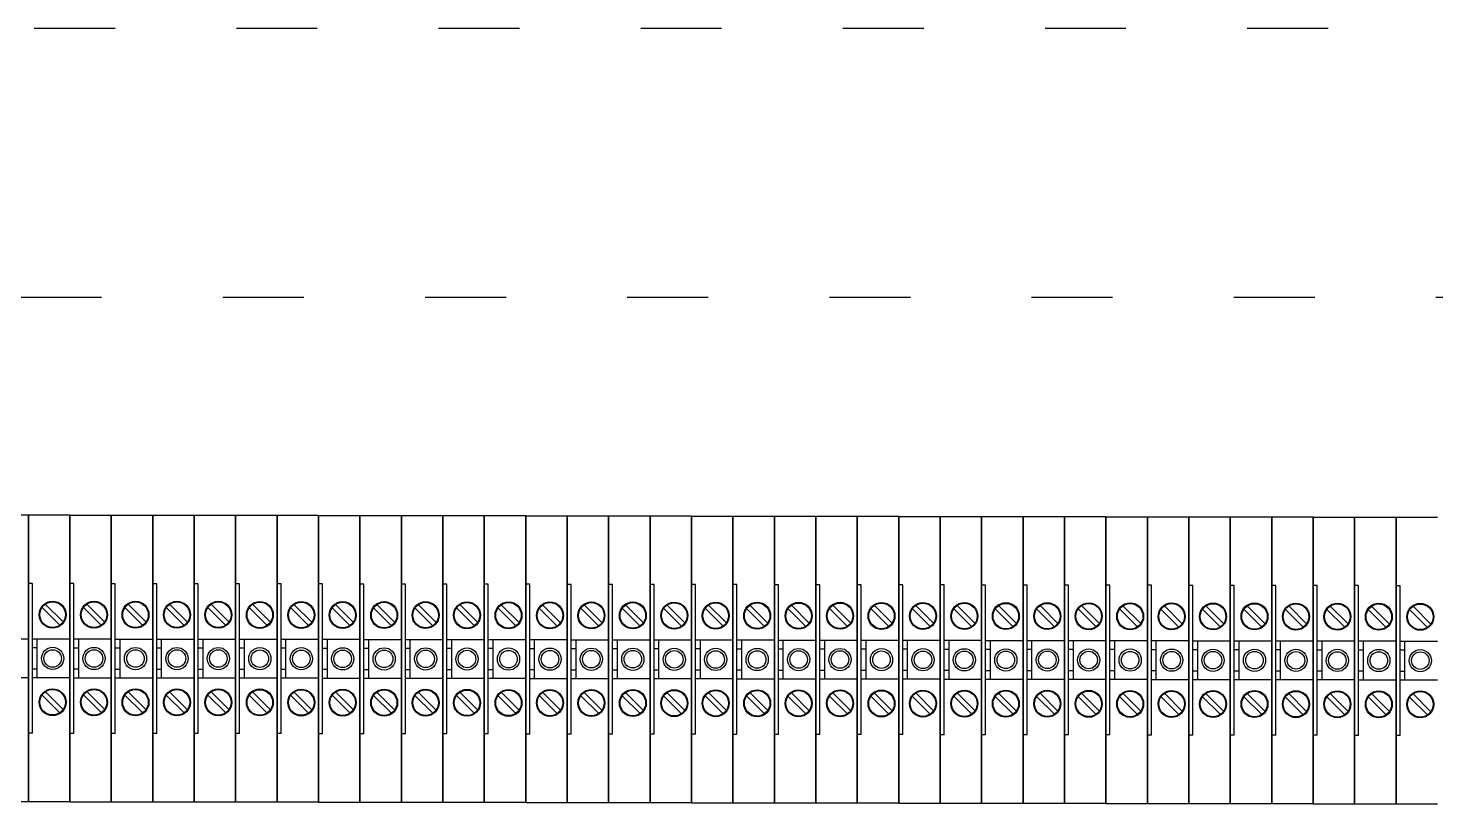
# Model space of a CAD drawing. Header units: millimetres. Extents: x 14879 to 38758, y -20740 to 1136.
# Drawn here: x 35161.2 to 35370.1, y -7369.3 to -7254.1 of the extents above; entities that cross this region are included whole.
import ezdxf

# ---------------------------------------------------------------- set-up
doc = ezdxf.new("R2010")
doc.units = ezdxf.units.MM
doc.linetypes.add('ACAD_ISO03W100', pattern=[30, 12, -18])
doc.linetypes.add('DOT', pattern=[0.559539, 0, -0.27977, 0, -0.27977])
doc.layers.add('1', color=7, linetype='Continuous')

msp = doc.modelspace()

# ---------------------------------------------------------------- linework, layer by layer
at = {"color": 1, "linetype": 'ACAD_ISO03W100'}
msp.add_lwpolyline([(35012.11, -7294.11), (35012.11, -7254.11), (35622.12, -7254.11), (35622.12, -7294.11)], close=True, dxfattribs=at)
at = {"layer": '1', "color": 7}
for p, q in [((35161.24, -7326.45), (35155.09, -7326.45)), ((35161.24, -7368.97), (35161.24, -7326.45)), ((35161.24, -7326.46), (35161.24, -7336.58)), ((35167.39, -7326.46), (35161.24, -7326.46)), ((35167.39, -7368.98), (35167.39, -7326.46)), ((35167.39, -7326.47), (35167.39, -7336.6)), ((35173.54, -7326.47), (35167.39, -7326.47)), ((35173.54, -7369), (35173.54, -7326.47)), ((35173.54, -7326.48), (35173.54, -7336.61)), ((35179.69, -7326.48), (35173.54, -7326.48)), ((35179.69, -7369.01), (35179.69, -7326.48)), ((35179.69, -7326.48), (35179.69, -7336.61)), ((35185.84, -7326.48), (35179.69, -7326.48)), ((35185.84, -7369.01), (35185.84, -7326.48)), ((35185.84, -7326.48), (35185.84, -7336.61)), ((35191.99, -7326.48), (35185.84, -7326.48)), ((35191.99, -7369.01), (35191.99, -7326.48)), ((35191.99, -7326.5), (35191.99, -7336.62)), ((35198.14, -7326.5), (35191.99, -7326.5)), ((35198.14, -7369.02), (35198.14, -7326.5)), ((35198.14, -7326.51), (35198.14, -7336.63)), ((35204.29, -7326.51), (35198.14, -7326.51)), ((35204.29, -7369.03), (35204.29, -7326.51)), ((35204.29, -7326.52), (35204.29, -7336.65)), ((35210.44, -7326.52), (35204.29, -7326.52)), ((35210.44, -7369.05), (35210.44, -7326.52)), ((35210.44, -7326.53), (35210.44, -7336.66)), ((35216.59, -7326.53), (35210.44, -7326.53)), ((35216.59, -7369.06), (35216.59, -7326.53)), ((35216.59, -7326.53), (35216.59, -7336.66)), ((35222.74, -7326.53), (35216.59, -7326.53)), ((35222.74, -7369.06), (35222.74, -7326.53)), ((35222.74, -7326.55), (35222.74, -7336.67)), ((35228.89, -7326.55), (35222.74, -7326.55)), ((35228.89, -7369.07), (35228.89, -7326.55)), ((35228.89, -7326.56), (35228.89, -7336.68)), ((35235.04, -7326.56), (35228.89, -7326.56)), ((35235.04, -7369.08), (35235.04, -7326.56)), ((35235.04, -7326.57), (35235.04, -7336.7)), ((35241.19, -7326.57), (35235.04, -7326.57)), ((35241.19, -7369.1), (35241.19, -7326.57)), ((35241.19, -7326.58), (35241.19, -7336.71)), ((35247.34, -7326.58), (35241.19, -7326.58)), ((35247.34, -7369.11), (35247.34, -7326.58)), ((35247.34, -7326.58), (35247.34, -7336.71)), ((35253.49, -7326.58), (35247.34, -7326.58)), ((35253.49, -7369.11), (35253.49, -7326.58)), ((35253.49, -7326.6), (35253.49, -7336.72)), ((35259.64, -7326.6), (35253.49, -7326.6)), ((35259.64, -7369.12), (35259.64, -7326.6)), ((35259.64, -7326.61), (35259.64, -7336.73)), ((35265.79, -7326.61), (35259.64, -7326.61)), ((35265.79, -7369.13), (35265.79, -7326.61)), ((35265.79, -7326.62), (35265.79, -7336.75)), ((35271.94, -7326.62), (35265.79, -7326.62)), ((35271.94, -7369.15), (35271.94, -7326.62)), ((35271.94, -7326.63), (35271.94, -7336.76)), ((35278.09, -7326.63), (35271.94, -7326.63)), ((35278.09, -7369.16), (35278.09, -7326.63)), ((35278.09, -7326.63), (35278.09, -7336.76)), ((35284.24, -7326.63), (35278.09, -7326.63)), ((35284.24, -7369.16), (35284.24, -7326.63)), ((35284.24, -7326.65), (35284.24, -7336.77)), ((35290.39, -7326.65), (35284.24, -7326.65)), ((35290.39, -7369.17), (35290.39, -7326.65)), ((35290.39, -7326.66), (35290.39, -7336.78)), ((35296.54, -7326.66), (35290.39, -7326.66)), ((35296.54, -7369.18), (35296.54, -7326.66)), ((35296.54, -7326.67), (35296.54, -7336.8)), ((35302.69, -7326.67), (35296.54, -7326.67)), ((35302.69, -7369.2), (35302.69, -7326.67)), ((35302.69, -7326.68), (35302.69, -7336.81)), ((35308.84, -7326.68), (35302.69, -7326.68)), ((35308.84, -7369.21), (35308.84, -7326.68)), ((35308.84, -7326.68), (35308.84, -7336.81)), ((35314.99, -7326.68), (35308.84, -7326.68)), ((35314.99, -7369.21), (35314.99, -7326.68)), ((35314.99, -7326.7), (35314.99, -7336.82)), ((35321.14, -7326.7), (35314.99, -7326.7)), ((35321.14, -7369.22), (35321.14, -7326.7)), ((35321.14, -7326.71), (35321.14, -7336.83)), ((35327.29, -7326.71), (35321.14, -7326.71)), ((35327.29, -7369.23), (35327.29, -7326.71)), ((35327.29, -7326.72), (35327.29, -7336.85)), ((35333.44, -7326.72), (35327.29, -7326.72)), ((35333.44, -7369.25), (35333.44, -7326.72)), ((35333.44, -7326.73), (35333.44, -7336.86)), ((35339.59, -7326.73), (35333.44, -7326.73)), ((35339.59, -7369.26), (35339.59, -7326.73)), ((35339.59, -7326.73), (35339.59, -7336.86)), ((35345.74, -7326.73), (35339.59, -7326.73)), ((35345.74, -7369.26), (35345.74, -7326.73)), ((35345.74, -7326.75), (35345.74, -7336.87)), ((35351.89, -7326.75), (35345.74, -7326.75)), ((35351.89, -7369.27), (35351.89, -7326.75)), ((35351.89, -7326.76), (35351.89, -7336.88)), ((35358.04, -7326.76), (35351.89, -7326.76)), ((35358.04, -7369.28), (35358.04, -7326.76)), ((35358.04, -7326.77), (35358.04, -7336.9)), ((35364.19, -7326.77), (35358.04, -7326.77)), ((35364.19, -7369.3), (35364.19, -7326.77)), ((35364.19, -7326.78), (35364.19, -7336.91)), ((35370.34, -7326.78), (35364.19, -7326.78)), ((35161.84, -7336.58), (35161.24, -7336.58)), ((35161.24, -7336.58), (35161.24, -7358.83)), ((35161.84, -7358.83), (35161.84, -7336.58)), ((35167.99, -7336.6), (35167.39, -7336.6)), ((35167.39, -7336.6), (35167.39, -7358.85)), ((35167.99, -7358.85), (35167.99, -7336.6)), ((35174.14, -7336.61), (35173.54, -7336.61)), ((35173.54, -7336.61), (35173.54, -7358.86)), ((35174.14, -7358.86), (35174.14, -7336.61)), ((35180.29, -7336.61), (35179.69, -7336.61)), ((35179.69, -7336.61), (35179.69, -7358.86)), ((35180.29, -7358.86), (35180.29, -7336.61)), ((35186.44, -7336.61), (35185.84, -7336.61)), ((35185.84, -7336.61), (35185.84, -7358.86)), ((35186.44, -7358.86), (35186.44, -7336.61)), ((35192.59, -7336.62), (35191.99, -7336.62)), ((35191.99, -7336.62), (35191.99, -7358.87)), ((35192.59, -7358.87), (35192.59, -7336.62)), ((35198.74, -7336.63), (35198.14, -7336.63)), ((35198.14, -7336.63), (35198.14, -7358.88)), ((35198.74, -7358.88), (35198.74, -7336.63)), ((35204.89, -7336.65), (35204.29, -7336.65)), ((35204.29, -7336.65), (35204.29, -7358.9)), ((35204.89, -7358.9), (35204.89, -7336.65)), ((35211.04, -7336.66), (35210.44, -7336.66)), ((35210.44, -7336.66), (35210.44, -7358.91)), ((35211.04, -7358.91), (35211.04, -7336.66)), ((35217.19, -7336.66), (35216.59, -7336.66)), ((35216.59, -7336.66), (35216.59, -7358.91)), ((35217.19, -7358.91), (35217.19, -7336.66)), ((35223.34, -7336.67), (35222.74, -7336.67)), ((35222.74, -7336.67), (35222.74, -7358.92)), ((35223.34, -7358.92), (35223.34, -7336.67)), ((35229.49, -7336.68), (35228.89, -7336.68)), ((35228.89, -7336.68), (35228.89, -7358.93)), ((35229.49, -7358.93), (35229.49, -7336.68)), ((35235.64, -7336.7), (35235.04, -7336.7)), ((35235.04, -7336.7), (35235.04, -7358.95)), ((35235.64, -7358.95), (35235.64, -7336.7)), ((35241.79, -7336.71), (35241.19, -7336.71)), ((35241.19, -7336.71), (35241.19, -7358.96)), ((35241.79, -7358.96), (35241.79, -7336.71)), ((35247.94, -7336.71), (35247.34, -7336.71)), ((35247.34, -7336.71), (35247.34, -7358.96)), ((35247.94, -7358.96), (35247.94, -7336.71)), ((35254.09, -7336.72), (35253.49, -7336.72)), ((35253.49, -7336.72), (35253.49, -7358.97)), ((35254.09, -7358.97), (35254.09, -7336.72)), ((35260.24, -7336.73), (35259.64, -7336.73)), ((35259.64, -7336.73), (35259.64, -7358.98)), ((35260.24, -7358.98), (35260.24, -7336.73)), ((35266.39, -7336.75), (35265.79, -7336.75)), ((35265.79, -7336.75), (35265.79, -7359)), ((35266.39, -7359), (35266.39, -7336.75)), ((35272.54, -7336.76), (35271.94, -7336.76)), ((35271.94, -7336.76), (35271.94, -7359.01)), ((35272.54, -7359.01), (35272.54, -7336.76)), ((35278.69, -7336.76), (35278.09, -7336.76)), ((35278.09, -7336.76), (35278.09, -7359.01)), ((35278.69, -7359.01), (35278.69, -7336.76)), ((35284.84, -7336.77), (35284.24, -7336.77)), ((35284.24, -7336.77), (35284.24, -7359.02)), ((35284.84, -7359.02), (35284.84, -7336.77)), ((35290.99, -7336.78), (35290.39, -7336.78)), ((35290.39, -7336.78), (35290.39, -7359.03)), ((35290.99, -7359.03), (35290.99, -7336.78)), ((35297.14, -7336.8), (35296.54, -7336.8)), ((35296.54, -7336.8), (35296.54, -7359.05)), ((35297.14, -7359.05), (35297.14, -7336.8)), ((35303.29, -7336.81), (35302.69, -7336.81)), ((35302.69, -7336.81), (35302.69, -7359.06)), ((35303.29, -7359.06), (35303.29, -7336.81)), ((35309.44, -7336.81), (35308.84, -7336.81)), ((35308.84, -7336.81), (35308.84, -7359.06)), ((35309.44, -7359.06), (35309.44, -7336.81)), ((35315.59, -7336.82), (35314.99, -7336.82)), ((35314.99, -7336.82), (35314.99, -7359.07)), ((35315.59, -7359.07), (35315.59, -7336.82)), ((35321.74, -7336.83), (35321.14, -7336.83)), ((35321.14, -7336.83), (35321.14, -7359.08)), ((35321.74, -7359.08), (35321.74, -7336.83)), ((35327.89, -7336.85), (35327.29, -7336.85)), ((35327.29, -7336.85), (35327.29, -7359.1)), ((35327.89, -7359.1), (35327.89, -7336.85)), ((35334.04, -7336.86), (35333.44, -7336.86)), ((35333.44, -7336.86), (35333.44, -7359.11)), ((35334.04, -7359.11), (35334.04, -7336.86)), ((35340.19, -7336.86), (35339.59, -7336.86)), ((35339.59, -7336.86), (35339.59, -7359.11)), ((35340.19, -7359.11), (35340.19, -7336.86)), ((35346.34, -7336.87), (35345.74, -7336.87)), ((35345.74, -7336.87), (35345.74, -7359.12)), ((35346.34, -7359.12), (35346.34, -7336.87)), ((35352.49, -7336.88), (35351.89, -7336.88)), ((35351.89, -7336.88), (35351.89, -7359.13)), ((35352.49, -7359.13), (35352.49, -7336.88)), ((35358.64, -7336.9), (35358.04, -7336.9)), ((35358.04, -7336.9), (35358.04, -7359.15)), ((35358.64, -7359.15), (35358.64, -7336.9)), ((35364.79, -7336.91), (35364.19, -7336.91)), ((35364.19, -7336.91), (35364.19, -7359.16)), ((35364.79, -7359.16), (35364.79, -7336.91)), ((35165.88, -7342.74), (35163.31, -7340.17)), ((35163.81, -7339.68), (35166.38, -7342.24)), ((35172.03, -7342.75), (35169.46, -7340.18)), ((35169.96, -7339.69), (35172.53, -7342.26)), ((35178.18, -7342.76), (35175.61, -7340.2)), ((35176.11, -7339.7), (35178.68, -7342.27)), ((35184.33, -7342.76), (35181.76, -7340.2)), ((35182.26, -7339.7), (35184.83, -7342.27)), ((35190.48, -7342.76), (35187.91, -7340.2)), ((35188.41, -7339.7), (35190.98, -7342.27)), ((35196.63, -7342.78), (35194.06, -7340.21)), ((35194.56, -7339.71), (35197.13, -7342.28)), ((35202.78, -7342.79), (35200.21, -7340.22)), ((35200.71, -7339.73), (35203.28, -7342.29)), ((35208.93, -7342.8), (35206.36, -7340.23)), ((35206.86, -7339.74), (35209.43, -7342.31)), ((35215.08, -7342.81), (35212.51, -7340.25)), ((35213.01, -7339.75), (35215.58, -7342.32)), ((35221.23, -7342.81), (35218.66, -7340.25)), ((35219.16, -7339.75), (35221.73, -7342.32)), ((35227.38, -7342.83), (35224.81, -7340.26)), ((35225.31, -7339.76), (35227.88, -7342.33)), ((35233.53, -7342.84), (35230.96, -7340.27)), ((35231.46, -7339.78), (35234.03, -7342.34)), ((35239.68, -7342.85), (35237.11, -7340.28)), ((35237.61, -7339.79), (35240.18, -7342.36)), ((35243.76, -7339.8), (35246.33, -7342.37)), ((35249.91, -7339.8), (35252.48, -7342.37)), ((35256.06, -7339.81), (35258.63, -7342.38)), ((35262.21, -7339.83), (35264.78, -7342.39)), ((35268.36, -7339.84), (35270.93, -7342.41)), ((35274.51, -7339.85), (35277.08, -7342.42)), ((35280.66, -7339.85), (35283.23, -7342.42)), ((35286.81, -7339.86), (35289.38, -7342.43)), ((35292.96, -7339.88), (35295.53, -7342.44)), ((35299.11, -7339.89), (35301.68, -7342.46)), ((35305.26, -7339.9), (35307.83, -7342.47)), ((35311.41, -7339.9), (35313.98, -7342.47)), ((35317.56, -7339.91), (35320.13, -7342.48)), ((35323.71, -7339.93), (35326.28, -7342.49)), ((35329.86, -7339.94), (35332.43, -7342.51)), ((35336.01, -7339.95), (35338.58, -7342.52)), ((35342.16, -7339.95), (35344.73, -7342.52)), ((35348.31, -7339.96), (35350.88, -7342.53)), ((35354.46, -7339.98), (35357.03, -7342.54)), ((35360.61, -7339.99), (35363.18, -7342.56)), ((35366.76, -7340), (35369.33, -7342.57)), ((35245.83, -7342.86), (35243.26, -7340.3)), ((35251.98, -7342.86), (35249.41, -7340.3)), ((35258.13, -7342.88), (35255.56, -7340.31)), ((35264.28, -7342.89), (35261.71, -7340.32)), ((35270.43, -7342.9), (35267.86, -7340.33)), ((35276.58, -7342.91), (35274.01, -7340.35)), ((35282.73, -7342.91), (35280.16, -7340.35)), ((35288.88, -7342.93), (35286.31, -7340.36)), ((35295.03, -7342.94), (35292.46, -7340.37)), ((35301.18, -7342.95), (35298.61, -7340.38)), ((35307.33, -7342.96), (35304.76, -7340.4)), ((35313.48, -7342.96), (35310.91, -7340.4)), ((35319.63, -7342.98), (35317.06, -7340.41)), ((35325.78, -7342.99), (35323.21, -7340.42)), ((35331.93, -7343), (35329.36, -7340.43)), ((35338.08, -7343.01), (35335.51, -7340.45)), ((35344.23, -7343.01), (35341.66, -7340.45)), ((35350.38, -7343.03), (35347.81, -7340.46)), ((35356.53, -7343.04), (35353.96, -7340.47)), ((35362.68, -7343.05), (35360.11, -7340.48)), ((35368.83, -7343.06), (35366.26, -7340.5)), ((35161.24, -7344.85), (35155.69, -7344.85)), ((35167.39, -7344.86), (35161.84, -7344.86)), ((35161.84, -7346.11), (35162.57, -7346.11)), ((35162.57, -7346.11), (35162.57, -7344.86)), ((35162.57, -7349.31), (35162.57, -7346.11)), ((35173.54, -7344.87), (35167.99, -7344.87)), ((35167.99, -7346.12), (35168.72, -7346.12)), ((35168.72, -7346.12), (35168.72, -7344.87)), ((35168.72, -7349.32), (35168.72, -7346.12)), ((35179.69, -7344.88), (35174.14, -7344.88)), ((35174.14, -7346.13), (35174.87, -7346.13)), ((35174.87, -7346.13), (35174.87, -7344.88)), ((35174.87, -7349.33), (35174.87, -7346.13)), ((35185.84, -7344.88), (35180.29, -7344.88)), ((35180.29, -7346.13), (35181.02, -7346.13)), ((35181.02, -7346.13), (35181.02, -7344.88)), ((35181.02, -7349.33), (35181.02, -7346.13)), ((35191.99, -7344.88), (35186.44, -7344.88)), ((35186.44, -7346.13), (35187.17, -7346.13)), ((35187.17, -7346.13), (35187.17, -7344.88)), ((35187.17, -7349.33), (35187.17, -7346.13)), ((35198.14, -7344.9), (35192.59, -7344.9)), ((35192.59, -7346.15), (35193.32, -7346.15)), ((35193.32, -7346.15), (35193.32, -7344.9)), ((35193.32, -7349.35), (35193.32, -7346.15)), ((35204.29, -7344.91), (35198.74, -7344.91)), ((35198.74, -7346.16), (35199.47, -7346.16)), ((35199.47, -7346.16), (35199.47, -7344.91)), ((35199.47, -7349.36), (35199.47, -7346.16)), ((35210.44, -7344.92), (35204.89, -7344.92)), ((35204.89, -7346.17), (35205.62, -7346.17)), ((35205.62, -7346.17), (35205.62, -7344.92)), ((35205.62, -7349.37), (35205.62, -7346.17)), ((35216.59, -7344.93), (35211.04, -7344.93)), ((35211.04, -7346.18), (35211.77, -7346.18)), ((35211.77, -7346.18), (35211.77, -7344.93)), ((35211.77, -7349.38), (35211.77, -7346.18)), ((35222.74, -7344.93), (35217.19, -7344.93)), ((35217.19, -7346.18), (35217.92, -7346.18)), ((35217.92, -7346.18), (35217.92, -7344.93)), ((35217.92, -7349.38), (35217.92, -7346.18)), ((35228.89, -7344.95), (35223.34, -7344.95)), ((35223.34, -7346.2), (35224.07, -7346.2)), ((35224.07, -7346.2), (35224.07, -7344.95)), ((35224.07, -7349.4), (35224.07, -7346.2)), ((35235.04, -7344.96), (35229.49, -7344.96)), ((35229.49, -7346.21), (35230.22, -7346.21)), ((35230.22, -7346.21), (35230.22, -7344.96)), ((35230.22, -7349.41), (35230.22, -7346.21)), ((35241.19, -7344.97), (35235.64, -7344.97)), ((35235.64, -7346.22), (35236.37, -7346.22)), ((35236.37, -7346.22), (35236.37, -7344.97)), ((35236.37, -7349.42), (35236.37, -7346.22)), ((35247.34, -7344.98), (35241.79, -7344.98)), ((35241.79, -7346.23), (35242.52, -7346.23)), ((35242.52, -7346.23), (35242.52, -7344.98)), ((35242.52, -7349.43), (35242.52, -7346.23)), ((35253.49, -7344.98), (35247.94, -7344.98)), ((35247.94, -7346.23), (35248.67, -7346.23)), ((35248.67, -7346.23), (35248.67, -7344.98)), ((35248.67, -7349.43), (35248.67, -7346.23)), ((35259.64, -7345), (35254.09, -7345)), ((35254.09, -7346.25), (35254.82, -7346.25)), ((35254.82, -7346.25), (35254.82, -7345)), ((35254.82, -7349.45), (35254.82, -7346.25)), ((35265.79, -7345.01), (35260.24, -7345.01)), ((35260.24, -7346.26), (35260.97, -7346.26)), ((35260.97, -7346.26), (35260.97, -7345.01)), ((35260.97, -7349.46), (35260.97, -7346.26)), ((35271.94, -7345.02), (35266.39, -7345.02)), ((35266.39, -7346.27), (35267.12, -7346.27)), ((35267.12, -7346.27), (35267.12, -7345.02)), ((35267.12, -7349.47), (35267.12, -7346.27)), ((35278.09, -7345.03), (35272.54, -7345.03)), ((35272.54, -7346.28), (35273.27, -7346.28)), ((35273.27, -7346.28), (35273.27, -7345.03)), ((35273.27, -7349.48), (35273.27, -7346.28)), ((35284.24, -7345.03), (35278.69, -7345.03)), ((35278.69, -7346.28), (35279.42, -7346.28)), ((35279.42, -7346.28), (35279.42, -7345.03)), ((35279.42, -7349.48), (35279.42, -7346.28)), ((35290.39, -7345.05), (35284.84, -7345.05)), ((35284.84, -7346.3), (35285.57, -7346.3)), ((35285.57, -7346.3), (35285.57, -7345.05)), ((35285.57, -7349.5), (35285.57, -7346.3)), ((35296.54, -7345.06), (35290.99, -7345.06)), ((35290.99, -7346.31), (35291.72, -7346.31)), ((35291.72, -7346.31), (35291.72, -7345.06)), ((35291.72, -7349.51), (35291.72, -7346.31)), ((35302.69, -7345.07), (35297.14, -7345.07)), ((35297.14, -7346.32), (35297.87, -7346.32)), ((35297.87, -7346.32), (35297.87, -7345.07)), ((35297.87, -7349.52), (35297.87, -7346.32)), ((35308.84, -7345.08), (35303.29, -7345.08)), ((35303.29, -7346.33), (35304.02, -7346.33)), ((35304.02, -7346.33), (35304.02, -7345.08)), ((35304.02, -7349.53), (35304.02, -7346.33)), ((35314.99, -7345.08), (35309.44, -7345.08)), ((35309.44, -7346.33), (35310.17, -7346.33)), ((35310.17, -7346.33), (35310.17, -7345.08)), ((35310.17, -7349.53), (35310.17, -7346.33)), ((35321.14, -7345.1), (35315.59, -7345.1)), ((35315.59, -7346.35), (35316.32, -7346.35)), ((35316.32, -7346.35), (35316.32, -7345.1)), ((35316.32, -7349.55), (35316.32, -7346.35)), ((35327.29, -7345.11), (35321.74, -7345.11)), ((35321.74, -7346.36), (35322.47, -7346.36)), ((35322.47, -7346.36), (35322.47, -7345.11)), ((35322.47, -7349.56), (35322.47, -7346.36)), ((35333.44, -7345.12), (35327.89, -7345.12)), ((35327.89, -7346.37), (35328.62, -7346.37)), ((35328.62, -7346.37), (35328.62, -7345.12)), ((35328.62, -7349.57), (35328.62, -7346.37)), ((35339.59, -7345.13), (35334.04, -7345.13)), ((35334.04, -7346.38), (35334.77, -7346.38)), ((35334.77, -7346.38), (35334.77, -7345.13)), ((35334.77, -7349.58), (35334.77, -7346.38)), ((35345.74, -7345.13), (35340.19, -7345.13)), ((35340.19, -7346.38), (35340.92, -7346.38)), ((35340.92, -7346.38), (35340.92, -7345.13)), ((35340.92, -7349.58), (35340.92, -7346.38)), ((35351.89, -7345.15), (35346.34, -7345.15)), ((35346.34, -7346.4), (35347.07, -7346.4)), ((35347.07, -7346.4), (35347.07, -7345.15)), ((35347.07, -7349.6), (35347.07, -7346.4)), ((35358.04, -7345.16), (35352.49, -7345.16)), ((35352.49, -7346.41), (35353.22, -7346.41)), ((35353.22, -7346.41), (35353.22, -7345.16)), ((35353.22, -7349.61), (35353.22, -7346.41)), ((35364.19, -7345.17), (35358.64, -7345.17)), ((35358.64, -7346.42), (35359.37, -7346.42)), ((35359.37, -7346.42), (35359.37, -7345.17)), ((35359.37, -7349.62), (35359.37, -7346.42)), ((35370.34, -7345.18), (35364.79, -7345.18)), ((35364.79, -7346.43), (35365.52, -7346.43)), ((35365.52, -7346.43), (35365.52, -7345.18)), ((35365.52, -7349.63), (35365.52, -7346.43)), ((35155.69, -7350.55), (35161.24, -7350.55)), ((35162.57, -7349.31), (35161.84, -7349.31)), ((35161.84, -7350.56), (35167.39, -7350.56)), ((35162.57, -7350.56), (35162.57, -7349.31)), ((35168.72, -7349.32), (35167.99, -7349.32)), ((35167.99, -7350.57), (35173.54, -7350.57)), ((35168.72, -7350.57), (35168.72, -7349.32)), ((35174.87, -7349.33), (35174.14, -7349.33)), ((35174.14, -7350.58), (35179.69, -7350.58)), ((35174.87, -7350.58), (35174.87, -7349.33)), ((35181.02, -7349.33), (35180.29, -7349.33)), ((35180.29, -7350.58), (35185.84, -7350.58)), ((35181.02, -7350.58), (35181.02, -7349.33)), ((35187.17, -7349.33), (35186.44, -7349.33)), ((35186.44, -7350.58), (35191.99, -7350.58)), ((35187.17, -7350.58), (35187.17, -7349.33)), ((35193.32, -7349.35), (35192.59, -7349.35)), ((35192.59, -7350.6), (35198.14, -7350.6)), ((35193.32, -7350.6), (35193.32, -7349.35)), ((35199.47, -7349.36), (35198.74, -7349.36)), ((35198.74, -7350.61), (35204.29, -7350.61)), ((35199.47, -7350.61), (35199.47, -7349.36)), ((35205.62, -7349.37), (35204.89, -7349.37)), ((35204.89, -7350.62), (35210.44, -7350.62)), ((35205.62, -7350.62), (35205.62, -7349.37)), ((35211.77, -7349.38), (35211.04, -7349.38)), ((35211.04, -7350.63), (35216.59, -7350.63)), ((35211.77, -7350.63), (35211.77, -7349.38)), ((35217.92, -7349.38), (35217.19, -7349.38)), ((35217.19, -7350.63), (35222.74, -7350.63)), ((35217.92, -7350.63), (35217.92, -7349.38)), ((35224.07, -7349.4), (35223.34, -7349.4)), ((35223.34, -7350.65), (35228.89, -7350.65)), ((35224.07, -7350.65), (35224.07, -7349.4)), ((35230.22, -7349.41), (35229.49, -7349.41)), ((35229.49, -7350.66), (35235.04, -7350.66)), ((35230.22, -7350.66), (35230.22, -7349.41)), ((35236.37, -7349.42), (35235.64, -7349.42)), ((35235.64, -7350.67), (35241.19, -7350.67)), ((35236.37, -7350.67), (35236.37, -7349.42)), ((35242.52, -7349.43), (35241.79, -7349.43)), ((35241.79, -7350.68), (35247.34, -7350.68)), ((35242.52, -7350.68), (35242.52, -7349.43)), ((35248.67, -7349.43), (35247.94, -7349.43)), ((35247.94, -7350.68), (35253.49, -7350.68)), ((35248.67, -7350.68), (35248.67, -7349.43)), ((35254.82, -7349.45), (35254.09, -7349.45)), ((35254.09, -7350.7), (35259.64, -7350.7)), ((35254.82, -7350.7), (35254.82, -7349.45)), ((35260.97, -7349.46), (35260.24, -7349.46)), ((35260.24, -7350.71), (35265.79, -7350.71)), ((35260.97, -7350.71), (35260.97, -7349.46)), ((35267.12, -7349.47), (35266.39, -7349.47)), ((35266.39, -7350.72), (35271.94, -7350.72)), ((35267.12, -7350.72), (35267.12, -7349.47)), ((35273.27, -7349.48), (35272.54, -7349.48)), ((35272.54, -7350.73), (35278.09, -7350.73)), ((35273.27, -7350.73), (35273.27, -7349.48)), ((35279.42, -7349.48), (35278.69, -7349.48)), ((35278.69, -7350.73), (35284.24, -7350.73)), ((35279.42, -7350.73), (35279.42, -7349.48)), ((35285.57, -7349.5), (35284.84, -7349.5)), ((35285.57, -7350.75), (35285.57, -7349.5)), ((35291.72, -7349.51), (35290.99, -7349.51)), ((35291.72, -7350.76), (35291.72, -7349.51)), ((35297.87, -7349.52), (35297.14, -7349.52)), ((35297.87, -7350.77), (35297.87, -7349.52)), ((35304.02, -7349.53), (35303.29, -7349.53)), ((35304.02, -7350.78), (35304.02, -7349.53)), ((35310.17, -7349.53), (35309.44, -7349.53)), ((35310.17, -7350.78), (35310.17, -7349.53)), ((35316.32, -7349.55), (35315.59, -7349.55)), ((35316.32, -7350.8), (35316.32, -7349.55)), ((35322.47, -7349.56), (35321.74, -7349.56)), ((35322.47, -7350.81), (35322.47, -7349.56)), ((35328.62, -7349.57), (35327.89, -7349.57)), ((35328.62, -7350.82), (35328.62, -7349.57)), ((35334.77, -7349.58), (35334.04, -7349.58)), ((35334.77, -7350.83), (35334.77, -7349.58)), ((35340.92, -7349.58), (35340.19, -7349.58)), ((35340.92, -7350.83), (35340.92, -7349.58)), ((35347.07, -7349.6), (35346.34, -7349.6)), ((35347.07, -7350.85), (35347.07, -7349.6)), ((35353.22, -7349.61), (35352.49, -7349.61)), ((35353.22, -7350.86), (35353.22, -7349.61)), ((35359.37, -7349.62), (35358.64, -7349.62)), ((35359.37, -7350.87), (35359.37, -7349.62)), ((35365.52, -7349.63), (35364.79, -7349.63)), ((35365.52, -7350.88), (35365.52, -7349.63)), ((35163.81, -7352.68), (35166.38, -7355.24)), ((35169.96, -7352.69), (35172.53, -7355.26)), ((35176.11, -7352.7), (35178.68, -7355.27)), ((35182.26, -7352.7), (35184.83, -7355.27)), ((35188.41, -7352.7), (35190.98, -7355.27)), ((35194.56, -7352.71), (35197.13, -7355.28)), ((35200.71, -7352.73), (35203.28, -7355.29)), ((35206.86, -7352.74), (35209.43, -7355.31)), ((35213.01, -7352.75), (35215.58, -7355.32)), ((35219.16, -7352.75), (35221.73, -7355.32)), ((35225.31, -7352.76), (35227.88, -7355.33)), ((35231.46, -7352.78), (35234.03, -7355.34)), ((35237.61, -7352.79), (35240.18, -7355.36)), ((35243.76, -7352.8), (35246.33, -7355.37)), ((35249.91, -7352.8), (35252.48, -7355.37)), ((35256.06, -7352.81), (35258.63, -7355.38)), ((35284.84, -7350.75), (35290.39, -7350.75)), ((35290.99, -7350.76), (35296.54, -7350.76)), ((35297.14, -7350.77), (35302.69, -7350.77)), ((35303.29, -7350.78), (35308.84, -7350.78)), ((35309.44, -7350.78), (35314.99, -7350.78)), ((35315.59, -7350.8), (35321.14, -7350.8)), ((35321.74, -7350.81), (35327.29, -7350.81)), ((35327.89, -7350.82), (35333.44, -7350.82)), ((35334.04, -7350.83), (35339.59, -7350.83)), ((35340.19, -7350.83), (35345.74, -7350.83)), ((35346.34, -7350.85), (35351.89, -7350.85)), ((35352.49, -7350.86), (35358.04, -7350.86)), ((35358.64, -7350.87), (35364.19, -7350.87)), ((35364.79, -7350.88), (35370.34, -7350.88)), ((35165.88, -7355.74), (35163.31, -7353.17)), ((35172.03, -7355.75), (35169.46, -7353.18)), ((35178.18, -7355.76), (35175.61, -7353.2)), ((35184.33, -7355.76), (35181.76, -7353.2)), ((35190.48, -7355.76), (35187.91, -7353.2)), ((35196.63, -7355.78), (35194.06, -7353.21)), ((35202.78, -7355.79), (35200.21, -7353.22)), ((35208.93, -7355.8), (35206.36, -7353.23)), ((35215.08, -7355.81), (35212.51, -7353.25)), ((35221.23, -7355.81), (35218.66, -7353.25)), ((35227.38, -7355.83), (35224.81, -7353.26)), ((35233.53, -7355.84), (35230.96, -7353.27)), ((35239.68, -7355.85), (35237.11, -7353.28)), ((35245.83, -7355.86), (35243.26, -7353.3)), ((35251.98, -7355.86), (35249.41, -7353.3)), ((35258.13, -7355.88), (35255.56, -7353.31)), ((35264.28, -7355.89), (35261.71, -7353.32)), ((35262.21, -7352.83), (35264.78, -7355.39)), ((35270.43, -7355.9), (35267.86, -7353.33)), ((35268.36, -7352.84), (35270.93, -7355.41)), ((35276.58, -7355.91), (35274.01, -7353.35)), ((35274.51, -7352.85), (35277.08, -7355.42)), ((35282.73, -7355.91), (35280.16, -7353.35)), ((35280.66, -7352.85), (35283.23, -7355.42)), ((35288.88, -7355.93), (35286.31, -7353.36)), ((35286.81, -7352.86), (35289.38, -7355.43)), ((35295.03, -7355.94), (35292.46, -7353.37)), ((35292.96, -7352.88), (35295.53, -7355.44)), ((35301.18, -7355.95), (35298.61, -7353.38)), ((35299.11, -7352.89), (35301.68, -7355.46)), ((35307.33, -7355.96), (35304.76, -7353.4)), ((35305.26, -7352.9), (35307.83, -7355.47)), ((35313.48, -7355.96), (35310.91, -7353.4)), ((35311.41, -7352.9), (35313.98, -7355.47)), ((35319.63, -7355.98), (35317.06, -7353.41)), ((35317.56, -7352.91), (35320.13, -7355.48)), ((35325.78, -7355.99), (35323.21, -7353.42)), ((35323.71, -7352.93), (35326.28, -7355.49)), ((35331.93, -7356), (35329.36, -7353.43)), ((35329.86, -7352.94), (35332.43, -7355.51)), ((35338.08, -7356.01), (35335.51, -7353.45)), ((35336.01, -7352.95), (35338.58, -7355.52)), ((35344.23, -7356.01), (35341.66, -7353.45)), ((35342.16, -7352.95), (35344.73, -7355.52)), ((35350.38, -7356.03), (35347.81, -7353.46)), ((35348.31, -7352.96), (35350.88, -7355.53)), ((35356.53, -7356.04), (35353.96, -7353.47)), ((35354.46, -7352.98), (35357.03, -7355.54)), ((35362.68, -7356.05), (35360.11, -7353.48)), ((35360.61, -7352.99), (35363.18, -7355.56)), ((35368.83, -7356.06), (35366.26, -7353.5)), ((35366.76, -7353), (35369.33, -7355.57)), ((35161.84, -7358.83), (35161.24, -7358.83)), ((35161.24, -7358.83), (35161.24, -7368.98)), ((35167.99, -7358.85), (35167.39, -7358.85)), ((35167.39, -7358.85), (35167.39, -7369)), ((35174.14, -7358.86), (35173.54, -7358.86)), ((35173.54, -7358.86), (35173.54, -7369.01)), ((35180.29, -7358.86), (35179.69, -7358.86)), ((35179.69, -7358.86), (35179.69, -7369.01)), ((35186.44, -7358.86), (35185.84, -7358.86)), ((35185.84, -7358.86), (35185.84, -7369.01)), ((35192.59, -7358.87), (35191.99, -7358.87)), ((35191.99, -7358.87), (35191.99, -7369.02)), ((35198.74, -7358.88), (35198.14, -7358.88)), ((35198.14, -7358.88), (35198.14, -7369.03)), ((35204.89, -7358.9), (35204.29, -7358.9)), ((35204.29, -7358.9), (35204.29, -7369.05)), ((35211.04, -7358.91), (35210.44, -7358.91)), ((35210.44, -7358.91), (35210.44, -7369.06)), ((35217.19, -7358.91), (35216.59, -7358.91)), ((35216.59, -7358.91), (35216.59, -7369.06)), ((35223.34, -7358.92), (35222.74, -7358.92)), ((35222.74, -7358.92), (35222.74, -7369.07)), ((35229.49, -7358.93), (35228.89, -7358.93)), ((35228.89, -7358.93), (35228.89, -7369.08)), ((35235.64, -7358.95), (35235.04, -7358.95)), ((35235.04, -7358.95), (35235.04, -7369.1)), ((35241.79, -7358.96), (35241.19, -7358.96)), ((35241.19, -7358.96), (35241.19, -7369.11)), ((35247.94, -7358.96), (35247.34, -7358.96)), ((35247.34, -7358.96), (35247.34, -7369.11)), ((35254.09, -7358.97), (35253.49, -7358.97)), ((35253.49, -7358.97), (35253.49, -7369.12)), ((35260.24, -7358.98), (35259.64, -7358.98)), ((35259.64, -7358.98), (35259.64, -7369.13)), ((35266.39, -7359), (35265.79, -7359)), ((35265.79, -7359), (35265.79, -7369.15)), ((35272.54, -7359.01), (35271.94, -7359.01)), ((35271.94, -7359.01), (35271.94, -7369.16)), ((35278.69, -7359.01), (35278.09, -7359.01)), ((35278.09, -7359.01), (35278.09, -7369.16)), ((35284.84, -7359.02), (35284.24, -7359.02)), ((35284.24, -7359.02), (35284.24, -7369.17)), ((35290.99, -7359.03), (35290.39, -7359.03)), ((35290.39, -7359.03), (35290.39, -7369.18)), ((35297.14, -7359.05), (35296.54, -7359.05)), ((35296.54, -7359.05), (35296.54, -7369.2)), ((35303.29, -7359.06), (35302.69, -7359.06)), ((35302.69, -7359.06), (35302.69, -7369.21)), ((35309.44, -7359.06), (35308.84, -7359.06)), ((35308.84, -7359.06), (35308.84, -7369.21)), ((35315.59, -7359.07), (35314.99, -7359.07)), ((35314.99, -7359.07), (35314.99, -7369.22)), ((35321.74, -7359.08), (35321.14, -7359.08)), ((35321.14, -7359.08), (35321.14, -7369.23)), ((35327.89, -7359.1), (35327.29, -7359.1)), ((35327.29, -7359.1), (35327.29, -7369.25)), ((35334.04, -7359.11), (35333.44, -7359.11)), ((35333.44, -7359.11), (35333.44, -7369.26)), ((35340.19, -7359.11), (35339.59, -7359.11)), ((35339.59, -7359.11), (35339.59, -7369.26)), ((35346.34, -7359.12), (35345.74, -7359.12)), ((35345.74, -7359.12), (35345.74, -7369.27)), ((35352.49, -7359.13), (35351.89, -7359.13)), ((35351.89, -7359.13), (35351.89, -7369.28)), ((35358.64, -7359.15), (35358.04, -7359.15)), ((35358.04, -7359.15), (35358.04, -7369.3)), ((35364.79, -7359.16), (35364.19, -7359.16)), ((35364.19, -7359.16), (35364.19, -7369.31)), ((35155.09, -7368.97), (35161.24, -7368.97)), ((35161.24, -7368.98), (35167.39, -7368.98)), ((35167.39, -7369), (35173.54, -7369)), ((35173.54, -7369.01), (35179.69, -7369.01)), ((35179.69, -7369.01), (35185.84, -7369.01)), ((35185.84, -7369.01), (35191.99, -7369.01)), ((35191.99, -7369.02), (35198.14, -7369.02)), ((35198.14, -7369.03), (35204.29, -7369.03)), ((35204.29, -7369.05), (35210.44, -7369.05)), ((35210.44, -7369.06), (35216.59, -7369.06)), ((35216.59, -7369.06), (35222.74, -7369.06)), ((35222.74, -7369.07), (35228.89, -7369.07)), ((35228.89, -7369.08), (35235.04, -7369.08)), ((35235.04, -7369.1), (35241.19, -7369.1)), ((35241.19, -7369.11), (35247.34, -7369.11)), ((35247.34, -7369.11), (35253.49, -7369.11)), ((35253.49, -7369.12), (35259.64, -7369.12)), ((35259.64, -7369.13), (35265.79, -7369.13)), ((35265.79, -7369.15), (35271.94, -7369.15)), ((35271.94, -7369.16), (35278.09, -7369.16)), ((35278.09, -7369.16), (35284.24, -7369.16)), ((35284.24, -7369.17), (35290.39, -7369.17)), ((35290.39, -7369.18), (35296.54, -7369.18)), ((35296.54, -7369.2), (35302.69, -7369.2)), ((35302.69, -7369.21), (35308.84, -7369.21)), ((35308.84, -7369.21), (35314.99, -7369.21)), ((35314.99, -7369.22), (35321.14, -7369.22)), ((35321.14, -7369.23), (35327.29, -7369.23)), ((35327.29, -7369.25), (35333.44, -7369.25)), ((35333.44, -7369.26), (35339.59, -7369.26)), ((35339.59, -7369.26), (35345.74, -7369.26)), ((35345.74, -7369.27), (35351.89, -7369.27)), ((35351.89, -7369.28), (35358.04, -7369.28)), ((35358.04, -7369.3), (35364.19, -7369.3)), ((35364.19, -7369.31), (35370.34, -7369.31))]:
    msp.add_line(p, q, dxfattribs=at)
for centre, radius in [((35164.84, -7341.21), 2), ((35164.84, -7341.21), 1.9), ((35170.99, -7341.22), 2), ((35170.99, -7341.22), 1.9), ((35177.14, -7341.23), 2), ((35177.14, -7341.23), 1.9), ((35183.29, -7341.23), 2), ((35183.29, -7341.23), 1.9), ((35189.44, -7341.23), 2), ((35189.44, -7341.23), 1.9), ((35195.59, -7341.25), 2), ((35195.59, -7341.25), 1.9), ((35201.74, -7341.26), 2), ((35201.74, -7341.26), 1.9), ((35207.89, -7341.27), 2), ((35207.89, -7341.27), 1.9), ((35214.04, -7341.28), 2), ((35214.04, -7341.28), 1.9), ((35220.19, -7341.28), 2), ((35220.19, -7341.28), 1.9), ((35226.34, -7341.3), 2), ((35226.34, -7341.3), 1.9), ((35232.49, -7341.31), 2), ((35232.49, -7341.31), 1.9), ((35238.64, -7341.32), 2), ((35238.64, -7341.32), 1.9), ((35244.79, -7341.33), 2), ((35244.79, -7341.33), 1.9), ((35250.94, -7341.33), 2), ((35250.94, -7341.33), 1.9), ((35257.09, -7341.35), 2), ((35257.09, -7341.35), 1.9), ((35263.24, -7341.36), 2), ((35263.24, -7341.36), 1.9), ((35269.39, -7341.37), 2), ((35269.39, -7341.37), 1.9), ((35275.54, -7341.38), 2), ((35275.54, -7341.38), 1.9), ((35281.69, -7341.38), 2), ((35281.69, -7341.38), 1.9), ((35287.84, -7341.4), 2), ((35287.84, -7341.4), 1.9), ((35293.99, -7341.41), 2), ((35293.99, -7341.41), 1.9), ((35300.14, -7341.42), 2), ((35300.14, -7341.42), 1.9), ((35306.29, -7341.43), 2), ((35306.29, -7341.43), 1.9), ((35312.44, -7341.43), 2), ((35312.44, -7341.43), 1.9), ((35318.59, -7341.45), 2), ((35318.59, -7341.45), 1.9), ((35324.74, -7341.46), 2), ((35324.74, -7341.46), 1.9), ((35330.89, -7341.47), 2), ((35330.89, -7341.47), 1.9), ((35337.04, -7341.48), 2), ((35337.04, -7341.48), 1.9), ((35343.19, -7341.48), 2), ((35343.19, -7341.48), 1.9), ((35349.34, -7341.5), 2), ((35349.34, -7341.5), 1.9), ((35355.49, -7341.51), 2), ((35355.49, -7341.51), 1.9), ((35361.64, -7341.52), 2), ((35361.64, -7341.52), 1.9), ((35367.79, -7341.53), 2), ((35367.79, -7341.53), 1.9), ((35164.84, -7347.71), 1.65), ((35164.84, -7347.71), 1.3), ((35170.99, -7347.72), 1.65), ((35170.99, -7347.72), 1.3), ((35177.14, -7347.73), 1.65), ((35177.14, -7347.73), 1.3), ((35183.29, -7347.73), 1.65), ((35183.29, -7347.73), 1.3), ((35189.44, -7347.73), 1.65), ((35189.44, -7347.73), 1.3), ((35195.59, -7347.75), 1.65), ((35195.59, -7347.75), 1.3), ((35201.74, -7347.76), 1.65), ((35201.74, -7347.76), 1.3), ((35207.89, -7347.77), 1.65), ((35207.89, -7347.77), 1.3), ((35214.04, -7347.78), 1.65), ((35214.04, -7347.78), 1.3), ((35220.19, -7347.78), 1.65), ((35220.19, -7347.78), 1.3), ((35226.34, -7347.8), 1.65), ((35226.34, -7347.8), 1.3), ((35232.49, -7347.81), 1.65), ((35232.49, -7347.81), 1.3), ((35238.64, -7347.82), 1.65), ((35238.64, -7347.82), 1.3), ((35244.79, -7347.83), 1.65), ((35244.79, -7347.83), 1.3), ((35250.94, -7347.83), 1.65), ((35250.94, -7347.83), 1.3), ((35257.09, -7347.85), 1.65), ((35257.09, -7347.85), 1.3), ((35263.24, -7347.86), 1.65), ((35269.39, -7347.87), 1.65), ((35275.54, -7347.88), 1.65), ((35281.69, -7347.88), 1.65), ((35287.84, -7347.9), 1.65), ((35293.99, -7347.91), 1.65), ((35300.14, -7347.92), 1.65), ((35306.29, -7347.93), 1.65), ((35312.44, -7347.93), 1.65), ((35318.59, -7347.95), 1.65), ((35324.74, -7347.96), 1.65), ((35330.89, -7347.97), 1.65), ((35337.04, -7347.98), 1.65), ((35343.19, -7347.98), 1.65), ((35349.34, -7348), 1.65), ((35355.49, -7348.01), 1.65), ((35361.64, -7348.02), 1.65), ((35367.79, -7348.03), 1.65), ((35263.24, -7347.86), 1.3), ((35269.39, -7347.87), 1.3), ((35275.54, -7347.88), 1.3), ((35281.69, -7347.88), 1.3), ((35287.84, -7347.9), 1.3), ((35293.99, -7347.91), 1.3), ((35300.14, -7347.92), 1.3), ((35306.29, -7347.93), 1.3), ((35312.44, -7347.93), 1.3), ((35318.59, -7347.95), 1.3), ((35324.74, -7347.96), 1.3), ((35330.89, -7347.97), 1.3), ((35337.04, -7347.98), 1.3), ((35343.19, -7347.98), 1.3), ((35349.34, -7348), 1.3), ((35355.49, -7348.01), 1.3), ((35361.64, -7348.02), 1.3), ((35367.79, -7348.03), 1.3), ((35164.84, -7354.21), 2), ((35164.84, -7354.21), 1.9), ((35170.99, -7354.22), 2), ((35170.99, -7354.22), 1.9), ((35177.14, -7354.23), 2), ((35177.14, -7354.23), 1.9), ((35183.29, -7354.23), 2), ((35183.29, -7354.23), 1.9), ((35189.44, -7354.23), 2), ((35189.44, -7354.23), 1.9), ((35195.59, -7354.25), 2), ((35195.59, -7354.25), 1.9), ((35201.74, -7354.26), 2), ((35201.74, -7354.26), 1.9), ((35207.89, -7354.27), 2), ((35207.89, -7354.27), 1.9), ((35214.04, -7354.28), 2), ((35214.04, -7354.28), 1.9), ((35220.19, -7354.28), 2), ((35220.19, -7354.28), 1.9), ((35226.34, -7354.3), 2), ((35226.34, -7354.3), 1.9), ((35232.49, -7354.31), 2), ((35232.49, -7354.31), 1.9), ((35238.64, -7354.32), 2), ((35238.64, -7354.32), 1.9), ((35244.79, -7354.33), 2), ((35244.79, -7354.33), 1.9), ((35250.94, -7354.33), 2), ((35250.94, -7354.33), 1.9), ((35257.09, -7354.35), 2), ((35257.09, -7354.35), 1.9), ((35263.24, -7354.36), 2), ((35263.24, -7354.36), 1.9), ((35269.39, -7354.37), 2), ((35269.39, -7354.37), 1.9), ((35275.54, -7354.38), 2), ((35275.54, -7354.38), 1.9), ((35281.69, -7354.38), 2), ((35281.69, -7354.38), 1.9), ((35287.84, -7354.4), 2), ((35287.84, -7354.4), 1.9), ((35293.99, -7354.41), 2), ((35293.99, -7354.41), 1.9), ((35300.14, -7354.42), 2), ((35300.14, -7354.42), 1.9), ((35306.29, -7354.43), 2), ((35306.29, -7354.43), 1.9), ((35312.44, -7354.43), 2), ((35312.44, -7354.43), 1.9), ((35318.59, -7354.45), 2), ((35318.59, -7354.45), 1.9), ((35324.74, -7354.46), 2), ((35324.74, -7354.46), 1.9), ((35330.89, -7354.47), 2), ((35330.89, -7354.47), 1.9), ((35337.04, -7354.48), 2), ((35337.04, -7354.48), 1.9), ((35343.19, -7354.48), 2), ((35343.19, -7354.48), 1.9), ((35349.34, -7354.5), 2), ((35349.34, -7354.5), 1.9), ((35355.49, -7354.51), 2), ((35355.49, -7354.51), 1.9), ((35361.64, -7354.52), 2), ((35361.64, -7354.52), 1.9), ((35367.79, -7354.53), 2), ((35367.79, -7354.53), 1.9)]:
    msp.add_circle(centre, radius, dxfattribs=at)
at = {"layer": '1', "color": 7, "linetype": 'DOT'}
for p in [(35161.24, -7330.21), (35167.39, -7330.22), (35173.54, -7330.23), (35179.69, -7330.23), (35185.84, -7330.23), (35191.99, -7330.25), (35198.14, -7330.26), (35204.29, -7330.27), (35210.44, -7330.28), (35216.59, -7330.28), (35222.74, -7330.3), (35228.89, -7330.31), (35235.04, -7330.32), (35241.19, -7330.33), (35247.34, -7330.33), (35253.49, -7330.35), (35259.64, -7330.36), (35265.79, -7330.37), (35271.94, -7330.38), (35278.09, -7330.38), (35284.24, -7330.4), (35290.39, -7330.41), (35296.54, -7330.42), (35302.69, -7330.43), (35308.84, -7330.43), (35314.99, -7330.45), (35321.14, -7330.46), (35327.29, -7330.47), (35333.44, -7330.48), (35339.59, -7330.48), (35345.74, -7330.5), (35351.89, -7330.51), (35358.04, -7330.52), (35364.19, -7330.53)]:
    msp.add_point(p, dxfattribs=at)

doc.saveas('drawing.dxf')
